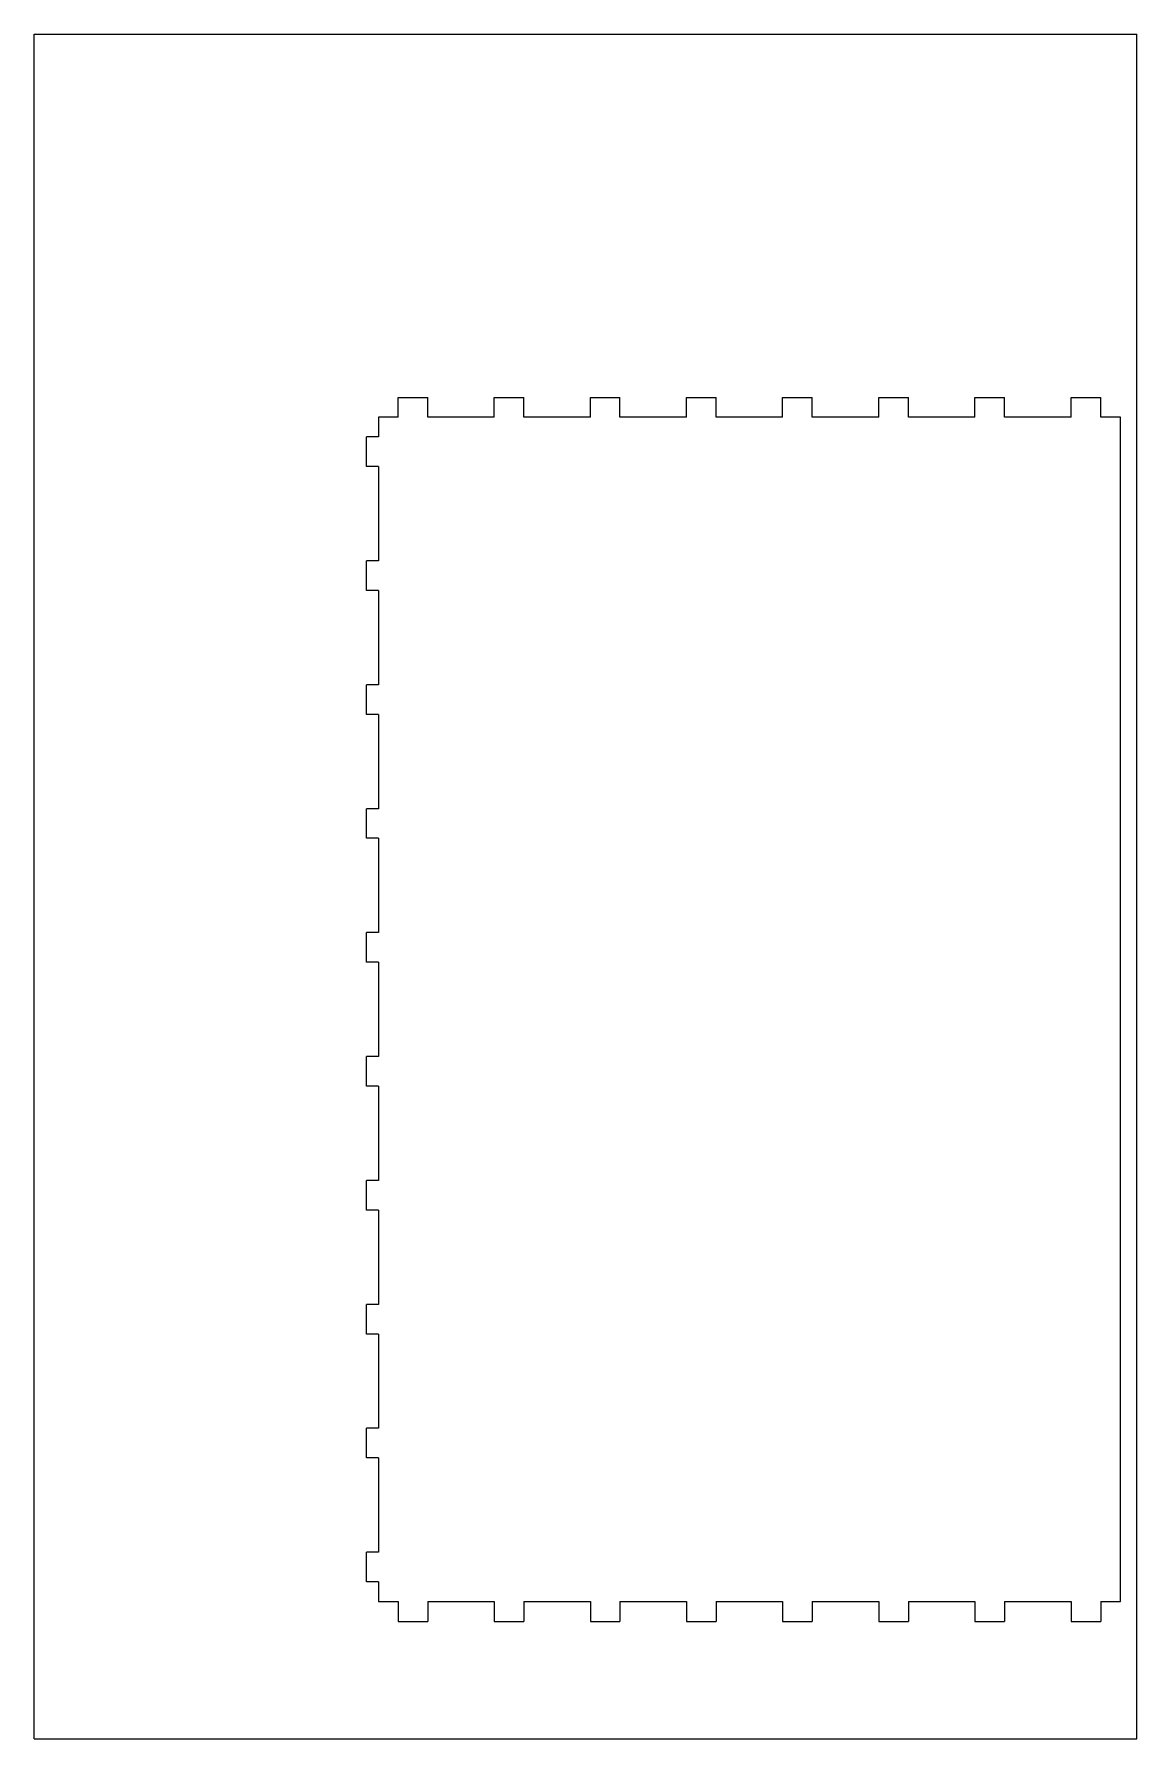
# Model space of a CAD drawing. Header units: inches. Extents: x 0 to 22, y 0 to 34.
import ezdxf

# ---------------------------------------------------------------- set-up
doc = ezdxf.new("R2010")
doc.units = ezdxf.units.IN
doc.header["$LTSCALE"] = 2.216296
doc.header["$MEASUREMENT"] = 0
doc.layers.get('0').update_dxf_attribs({"linetype": 'CONTINUOUS'})

msp = doc.modelspace()

# ---------------------------------------------------------------- linework, layer by layer
at = {"color": 7, "linetype": 'CONTINUOUS'}
for p, q in [((0, 0), (0, 34)), ((0, 34), (22, 34)), ((22, 0), (22, 34)), ((7.261, 26.36), (7.261, 26.754)), ((7.261, 26.754), (7.852, 26.754)), ((7.852, 26.36), (7.852, 26.754)), ((9.179, 26.36), (9.179, 26.754)), ((9.179, 26.754), (9.77, 26.754)), ((9.77, 26.36), (9.77, 26.754)), ((11.097, 26.36), (11.097, 26.754)), ((11.097, 26.754), (11.688, 26.754)), ((11.688, 26.36), (11.688, 26.754)), ((13.015, 26.36), (13.015, 26.754)), ((13.015, 26.754), (13.606, 26.754)), ((13.606, 26.36), (13.606, 26.754)), ((14.933, 26.36), (14.933, 26.754)), ((14.933, 26.754), (15.524, 26.754)), ((15.524, 26.36), (15.524, 26.754)), ((16.851, 26.36), (16.851, 26.754)), ((16.851, 26.754), (17.441, 26.754)), ((17.441, 26.36), (17.441, 26.754)), ((18.769, 26.36), (18.769, 26.754)), ((18.769, 26.754), (19.359, 26.754)), ((19.359, 26.36), (19.359, 26.754)), ((20.687, 26.36), (20.687, 26.754)), ((20.687, 26.754), (21.277, 26.754)), ((21.277, 26.36), (21.277, 26.754)), ((6.868, 26.36), (6.868, 25.966)), ((7.261, 26.36), (6.868, 26.36)), ((9.179, 26.36), (7.852, 26.36)), ((11.097, 26.36), (9.77, 26.36)), ((13.015, 26.36), (11.688, 26.36)), ((14.933, 26.36), (13.606, 26.36)), ((16.851, 26.36), (15.524, 26.36)), ((18.769, 26.36), (17.441, 26.36)), ((20.687, 26.36), (19.359, 26.36)), ((21.671, 26.36), (21.277, 26.36)), ((21.671, 2.738), (21.671, 26.36)), ((6.632, 25.376), (6.632, 25.966)), ((6.868, 25.966), (6.632, 25.966)), ((6.868, 25.376), (6.632, 25.376)), ((6.868, 25.376), (6.868, 23.495)), ((6.632, 22.904), (6.632, 23.495)), ((6.868, 23.495), (6.632, 23.495)), ((6.868, 22.904), (6.632, 22.904)), ((6.868, 22.904), (6.868, 21.023)), ((6.632, 20.432), (6.632, 21.023)), ((6.868, 21.023), (6.632, 21.023)), ((6.868, 20.432), (6.632, 20.432)), ((6.868, 20.432), (6.868, 18.551)), ((6.632, 17.961), (6.632, 18.551)), ((6.868, 18.551), (6.632, 18.551)), ((6.868, 17.961), (6.632, 17.961)), ((6.868, 17.961), (6.868, 16.08)), ((6.632, 15.489), (6.632, 16.08)), ((6.868, 16.08), (6.632, 16.08)), ((6.868, 15.489), (6.632, 15.489)), ((6.868, 15.489), (6.868, 13.608)), ((6.632, 13.018), (6.632, 13.608)), ((6.868, 13.608), (6.632, 13.608)), ((6.868, 13.018), (6.632, 13.018)), ((6.868, 13.018), (6.868, 11.137)), ((6.632, 10.546), (6.632, 11.137)), ((6.868, 11.137), (6.632, 11.137)), ((6.868, 10.546), (6.632, 10.546)), ((6.868, 10.546), (6.868, 8.665)), ((6.632, 8.075), (6.632, 8.665)), ((6.868, 8.665), (6.632, 8.665)), ((6.868, 8.075), (6.632, 8.075)), ((6.868, 8.075), (6.868, 6.194)), ((6.632, 5.603), (6.632, 6.194)), ((6.868, 6.194), (6.632, 6.194)), ((6.868, 5.603), (6.632, 5.603)), ((6.868, 5.603), (6.868, 3.722)), ((6.868, 3.722), (6.632, 3.722)), ((6.632, 3.131), (6.632, 3.722)), ((6.868, 3.131), (6.632, 3.131)), ((6.868, 3.131), (6.868, 2.738)), ((6.868, 2.738), (7.261, 2.738)), ((7.261, 2.738), (7.261, 2.344)), ((7.852, 2.738), (9.179, 2.738)), ((7.852, 2.738), (7.852, 2.344)), ((9.179, 2.738), (9.179, 2.344)), ((9.77, 2.738), (11.097, 2.738)), ((9.77, 2.738), (9.77, 2.344)), ((11.097, 2.738), (11.097, 2.344)), ((11.688, 2.738), (13.015, 2.738)), ((11.688, 2.738), (11.688, 2.344)), ((13.015, 2.738), (13.015, 2.344)), ((13.606, 2.738), (14.933, 2.738)), ((13.606, 2.738), (13.606, 2.344)), ((14.933, 2.738), (14.933, 2.344)), ((15.524, 2.738), (16.851, 2.738)), ((15.524, 2.738), (15.524, 2.344)), ((16.851, 2.738), (16.851, 2.344)), ((17.441, 2.738), (18.769, 2.738)), ((17.441, 2.738), (17.441, 2.344)), ((18.769, 2.738), (18.769, 2.344)), ((19.359, 2.738), (20.687, 2.738)), ((19.359, 2.738), (19.359, 2.344)), ((20.687, 2.738), (20.687, 2.344)), ((21.277, 2.738), (21.671, 2.738)), ((21.277, 2.738), (21.277, 2.344)), ((7.261, 2.344), (7.852, 2.344)), ((9.179, 2.344), (9.77, 2.344)), ((11.097, 2.344), (11.688, 2.344)), ((13.015, 2.344), (13.606, 2.344)), ((14.933, 2.344), (15.524, 2.344)), ((16.851, 2.344), (17.441, 2.344)), ((18.769, 2.344), (19.359, 2.344)), ((20.687, 2.344), (21.277, 2.344)), ((0, 0), (22, 0))]:
    msp.add_line(p, q, dxfattribs=at)

doc.saveas('drawing.dxf')
